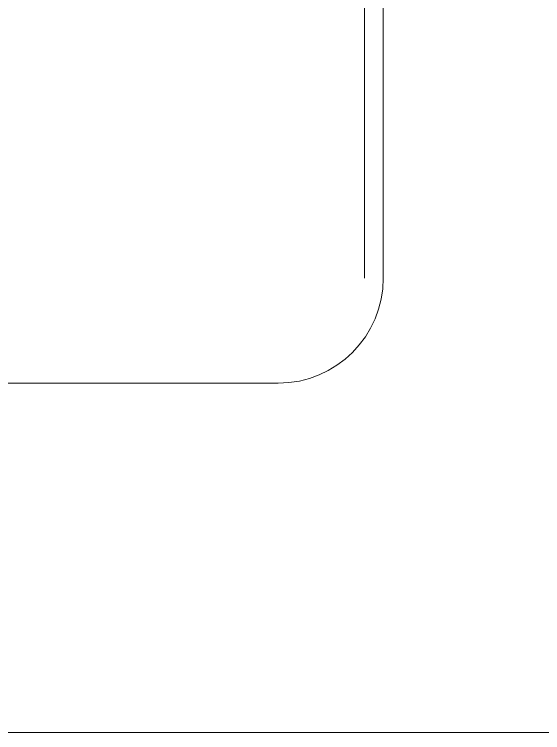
# Model space of a CAD drawing. Extents: x -234346 to 58427, y -132654 to -82394.
# Drawn here: x -59960.2 to -59864.3, y -103842.6 to -103712.2 of the extents above; entities that cross this region are included whole.
import ezdxf

# ---------------------------------------------------------------- set-up
doc = ezdxf.new("R2010")
doc.units = 0
doc.header["$LTSCALE"] = 8
for name, color, linetype, lineweight in [('72_EGR_EQP_TAG', 9, 'Continuous', 5), ('LOADING', 9, 'Continuous', 5), ('Walls', 9, 'Continuous', 5)]:
    doc.layers.add(name, color=color, linetype=linetype, lineweight=lineweight)
doc.layers.add('TME-NON MEDICAL FURNITURE', color=9, linetype='Continuous')

# ---------------------------------------------------------------- blocks, each defined once
blk = doc.blocks.new('GF21008-P')
at = {"layer": 'LOADING'}
for p, q in [((-0.77088, 0), (0.79062, 0)), ((0.80631, -0.18414), (0.80631, -0.01908)), ((0.8097, -0.18414), (0.8097, -0.01908))]:
    blk.add_line(p, q, dxfattribs=at)
blk.add_arc((0.79062, -0.01908), 0.01908, 0, 90, dxfattribs=at)
blk = doc.blocks.new('1stF')
at = {"layer": 'Walls', "color": 9}
blk.add_line((-58822.34, -103842.61, 0.1), (-62420.49, -103842.61, 0.1), dxfattribs=at)
at = {"layer": 'TME-NON MEDICAL FURNITURE', "color": 9, "xscale": -1000, "yscale": 1000, "zscale": 1000, "rotation": 180}
blk.add_blockref('GF21008-P', (-60702.91, -103779.15), dxfattribs=at)

msp = doc.modelspace()

# ---------------------------------------------------------------- block references
at = {"layer": '72_EGR_EQP_TAG'}
msp.add_blockref('1stF', (0, 0), dxfattribs=at)

doc.saveas('drawing.dxf')
